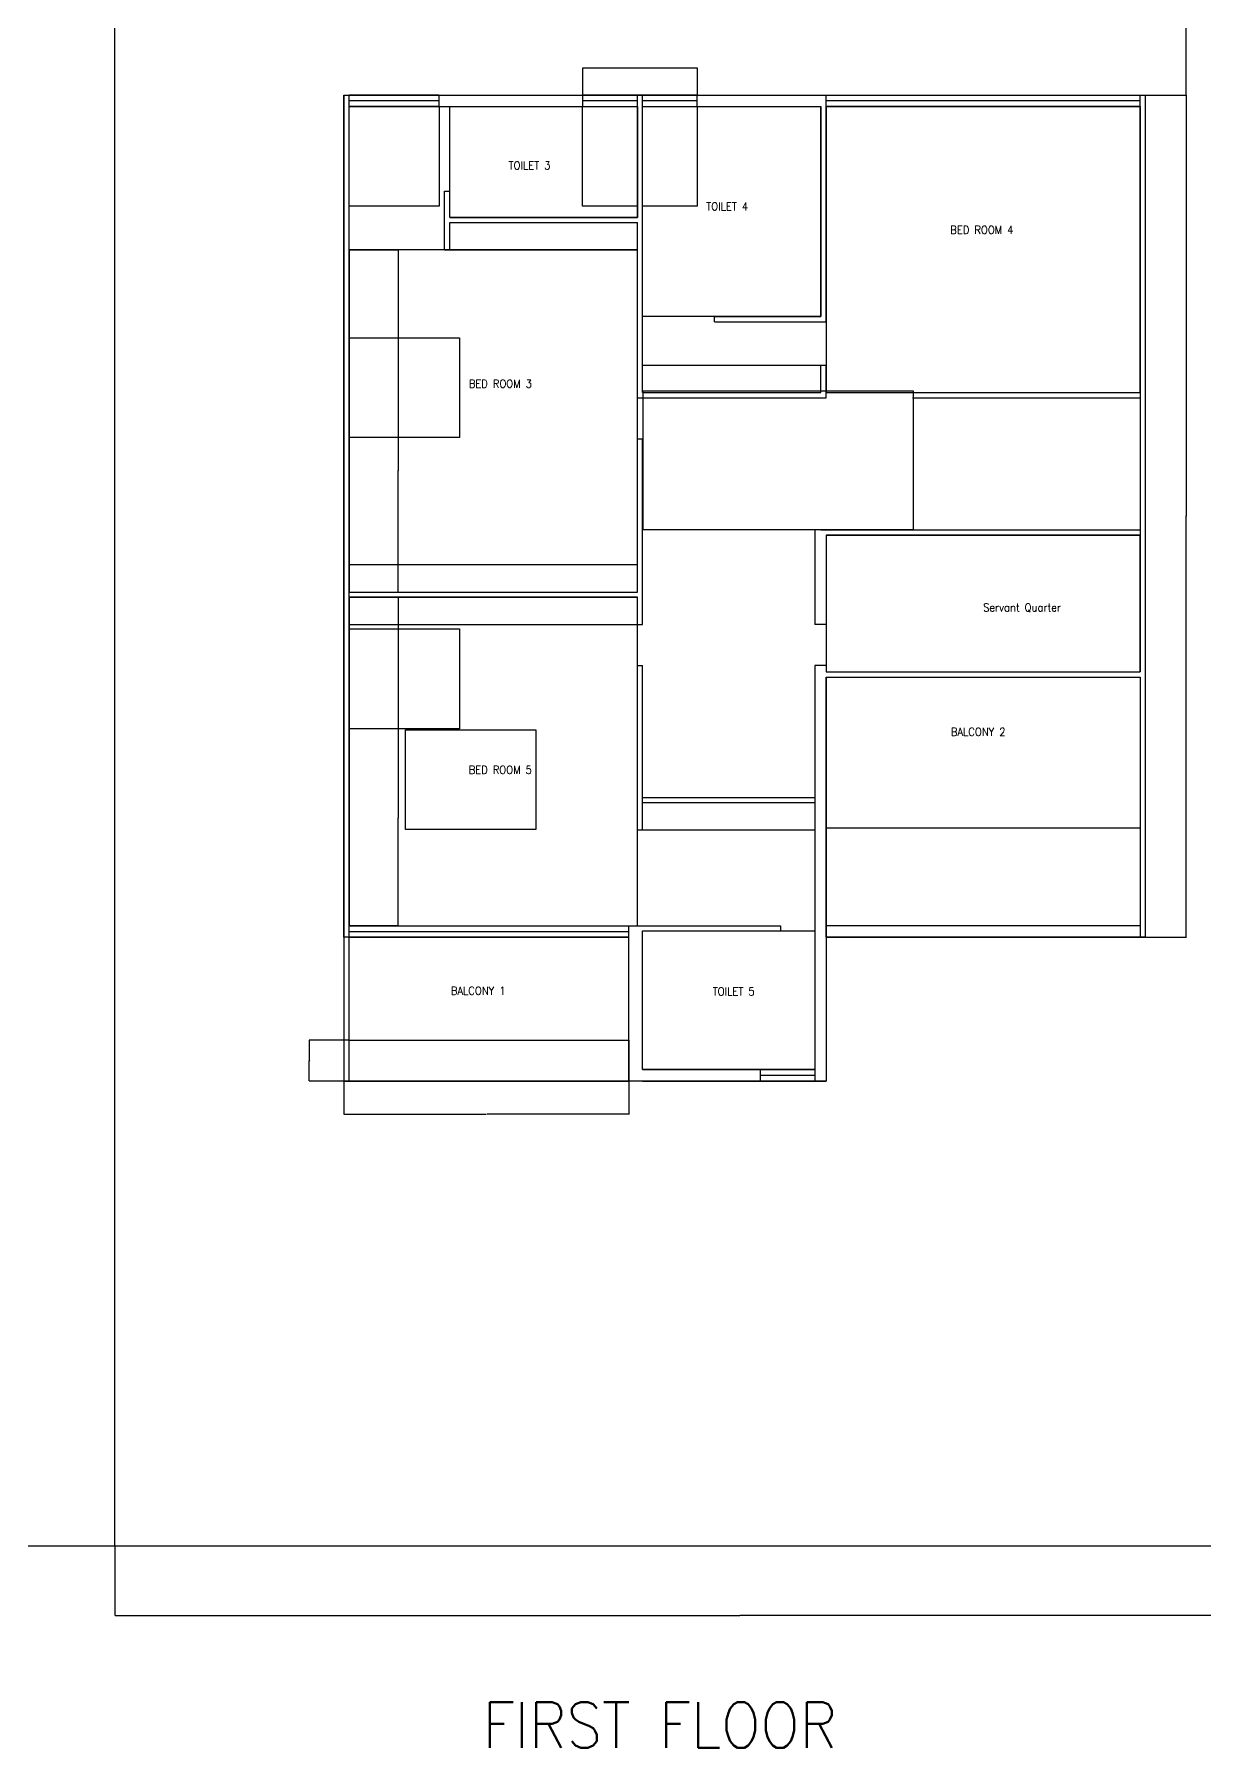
# Model space of a CAD drawing. Header units: feet. Extents: x -1257 to 5708, y 184 to 5555.
# Drawn here: x 2178 to 3189, y 2659 to 4138 of the extents above; entities that cross this region are included whole.
import ezdxf

# ---------------------------------------------------------------- set-up
doc = ezdxf.new("R2010")
doc.units = ezdxf.units.FT
doc.header["$MEASUREMENT"] = 0
for name, color, linetype, plot in [('BLK_1_FLR_1_BALCONY_1', 4, 'Continuous', False), ('BLK_1_FLR_1_REGULAR_ROOM', 1, 'Continuous', False), ('BLK_1_FLR_1_WC', 4, 'Continuous', False), ('BLK_1_FLR_1_WC_BATH', 4, 'Continuous', False)]:
    doc.layers.add(name, color=color, linetype=linetype, plot=plot)
doc.layers.add('BLK_1_FLR_1_BLT_UP_AREA', color=25, linetype='Continuous', true_color=0x995f4c, plot=False)
doc.layers.add('BLK_1_FLR_1_BLT_UP_AREA_DEDUCT', color=25, linetype='Continuous', true_color=0x995f4c, plot=False)
for name, color, linetype in [('BLK_1_FLR_1_CHAJJA', 7, 'Continuous'), ('BLK_1_FLR_1_COURTYARD_INNER', 7, 'Continuous'), ('BLK_1_FLR_1_LIGHT_VENTILATION', 7, 'Continuous'), ('BLK_1_FLR_1_PROJECTED_BALCONY_1', 7, 'Continuous')]:
    doc.layers.add(name, color=color, linetype=linetype)
doc.styles.get("Standard").update_dxf_attribs({"font": 'standard'})
doc.dimstyles.get("Standard").update_dxf_attribs({"dimtxt": 0.18, "dimasz": 0.18, "dimexe": 0.18, "dimexo": 0.0625, "dimgap": 0.09, "dimtad": 0, "dimtih": 1, "dimtoh": 1, "dimdec": 1, "dimzin": 0, "dimdsep": 46, "dimlunit": 4, "dimtxsty": 'standard', "dimcen": 0.09, "dimadec": 0, "dimazin": 0, "dimtfac": 1, "dimtdec": 1, "dimtofl": 0, "dimtmove": 0, "dimatfit": 3, "dimfxl": 1, "dimtolj": 1, "dimtzin": 0, "dimarcsym": 0})

# ---------------------------------------------------------------- blocks, each defined once
blk = doc.blocks.new('*D93')
at = {"color": 0, "lineweight": -2, "transparency": 16777216}
for p, q in [((2449.9, 3952.2), (2492.4, 3952.2)), ((2492.2, 3952), (2492.2, 3761.9)), ((2492.2, 3656.9), (2492.2, 3761.3)), ((2449.9, 3656.7), (2492.4, 3656.7))]:
    blk.add_line(p, q, dxfattribs=at)
at = {"color": 0, "transparency": 16777216}
for points in [[(2492.2, 3952), (2492.3, 3952), (2492.2, 3952.2)], [(2492.2, 3656.9), (2492.3, 3656.9), (2492.2, 3656.7)]]:
    blk.add_solid(points, dxfattribs=at)
at = {"layer": 'Defpoints', "color": 0, "transparency": 16777216}
for p in [(2449.8, 3952.2), (2492.2, 3952.2), (2449.8, 3656.7)]:
    blk.add_point(p, dxfattribs=at)
at = {"color": 0, "transparency": 16777216, "insert": (2492.2, 3761.6), "char_height": 0.18, "attachment_point": 5}
blk.add_mtext('\\A1;24\'-7{\\H1x;\\S1/2;}"', dxfattribs=at)
blk = doc.blocks.new('*D98')
at = {"color": 0, "lineweight": -2, "transparency": 16777216}
for p, q in [((2247.5, 2832.9), (2247.5, 2772.7)), ((3327.4, 2832.9), (3327.4, 2772.7)), ((2247.7, 2772.9), (2787.2, 2772.9)), ((3327.2, 2772.9), (2787.7, 2772.9))]:
    blk.add_line(p, q, dxfattribs=at)
at = {"color": 0, "transparency": 16777216}
for points in [[(2247.7, 2772.9), (2247.7, 2772.8), (2247.5, 2772.9)], [(3327.2, 2772.9), (3327.2, 2772.8), (3327.4, 2772.9)]]:
    blk.add_solid(points, dxfattribs=at)
at = {"layer": 'Defpoints', "color": 0, "transparency": 16777216}
for p in [(2247.5, 2832.9), (3327.4, 2832.9), (3327.4, 2772.9)]:
    blk.add_point(p, dxfattribs=at)
at = {"color": 0, "transparency": 16777216, "insert": (2787.5, 2772.9), "char_height": 0.18, "attachment_point": 5}
blk.add_mtext("\\A1;90'", dxfattribs=at)
blk = doc.blocks.new('*D99')
at = {"color": 0, "lineweight": -2, "transparency": 16777216}
for p, q in [((3137.5, 4632.9), (3173, 4632.9)), ((3172.8, 4632.8), (3172.8, 4359.6)), ((3172.8, 4086), (3172.8, 4359.2)), ((3137.5, 4085.8), (3173, 4085.8))]:
    blk.add_line(p, q, dxfattribs=at)
at = {"color": 0, "transparency": 16777216}
for points in [[(3172.7, 4632.8), (3172.8, 4632.8), (3172.8, 4632.9)], [(3172.7, 4086), (3172.8, 4086), (3172.8, 4085.8)]]:
    blk.add_solid(points, dxfattribs=at)
at = {"layer": 'Defpoints', "color": 0, "transparency": 16777216}
for p in [(3137.4, 4632.9), (3137.4, 4085.8), (3172.8, 4085.8)]:
    blk.add_point(p, dxfattribs=at)
at = {"color": 0, "transparency": 16777216, "insert": (3172.8, 4359.4), "char_height": 0.18, "attachment_point": 5}
blk.add_mtext('\\A1;45\'-7"', dxfattribs=at)
blk = doc.blocks.new('*D100')
at = {"color": 0, "lineweight": -2, "transparency": 16777216}
for p, q in [((3137.5, 4085.8), (3173, 4085.8)), ((3172.8, 4085.7), (3172.8, 3722.5)), ((3172.8, 3358.9), (3172.8, 3722.1)), ((3137.5, 3358.7), (3173, 3358.7))]:
    blk.add_line(p, q, dxfattribs=at)
at = {"color": 0, "transparency": 16777216}
for points in [[(3172.7, 4085.7), (3172.8, 4085.7), (3172.8, 4085.8)], [(3172.7, 3358.9), (3172.8, 3358.9), (3172.8, 3358.7)]]:
    blk.add_solid(points, dxfattribs=at)
at = {"layer": 'Defpoints', "color": 0, "transparency": 16777216}
for p in [(3137.4, 4085.8), (3137.4, 3358.7), (3172.8, 3358.7)]:
    blk.add_point(p, dxfattribs=at)
at = {"color": 0, "transparency": 16777216, "insert": (3172.8, 3722.3), "char_height": 0.18, "attachment_point": 5}
blk.add_mtext('\\A1;60\'-7"', dxfattribs=at)
blk = doc.blocks.new('*D101')
at = {"layer": 'BLK_1_FLR_1_PROJECTED_BALCONY_1', "color": 0, "lineweight": -2, "transparency": 16777216}
for p, q in [((2449.7, 3269.8), (2415.2, 3269.8)), ((2415.4, 3269.6), (2415.4, 3252.4)), ((2415.4, 3234.6), (2415.4, 3251.8)), ((2449.7, 3234.4), (2415.2, 3234.4))]:
    blk.add_line(p, q, dxfattribs=at)
at = {"layer": 'BLK_1_FLR_1_PROJECTED_BALCONY_1', "color": 0, "transparency": 16777216}
for points in [[(2415.3, 3269.6), (2415.4, 3269.6), (2415.4, 3269.8)], [(2415.3, 3234.6), (2415.4, 3234.6), (2415.4, 3234.4)]]:
    blk.add_solid(points, dxfattribs=at)
at = {"layer": 'Defpoints', "color": 0, "transparency": 16777216}
for p in [(2449.8, 3269.8), (2415.4, 3234.4), (2449.8, 3234.4)]:
    blk.add_point(p, dxfattribs=at)
at = {"layer": 'BLK_1_FLR_1_PROJECTED_BALCONY_1', "color": 0, "transparency": 16777216, "insert": (2415.4, 3252.1), "char_height": 0.18, "attachment_point": 5}
blk.add_mtext('\\A1;2\'-11{\\H1x;\\S1/2;}"', dxfattribs=at)
blk = doc.blocks.new('*D102')
at = {"layer": 'BLK_1_FLR_1_PROJECTED_BALCONY_1', "color": 0, "lineweight": -2, "transparency": 16777216}
for p, q in [((2445.3, 3234.3), (2445.3, 3205.6)), ((2691.5, 3234.3), (2691.5, 3205.6)), ((2445.4, 3205.8), (2567.8, 3205.8)), ((2691.3, 3205.8), (2568.9, 3205.8))]:
    blk.add_line(p, q, dxfattribs=at)
at = {"layer": 'BLK_1_FLR_1_PROJECTED_BALCONY_1', "color": 0, "transparency": 16777216}
for points in [[(2445.4, 3205.8), (2445.4, 3205.7), (2445.3, 3205.8)], [(2691.3, 3205.8), (2691.3, 3205.7), (2691.5, 3205.8)]]:
    blk.add_solid(points, dxfattribs=at)
at = {"layer": 'Defpoints', "color": 0, "transparency": 16777216}
for p in [(2445.3, 3234.4), (2691.5, 3234.4), (2691.5, 3205.8)]:
    blk.add_point(p, dxfattribs=at)
at = {"layer": 'BLK_1_FLR_1_PROJECTED_BALCONY_1', "color": 0, "transparency": 16777216, "insert": (2568.4, 3205.8), "char_height": 0.18, "attachment_point": 5}
blk.add_mtext('\\A1;20\'-6"', dxfattribs=at)
blk = doc.blocks.new('*D103')
at = {"color": 0, "lineweight": -2, "transparency": 16777216}
for p, q in [((2449.9, 3652.2), (2492.4, 3652.2)), ((2492.2, 3652), (2492.2, 3461.9)), ((2492.2, 3368.7), (2492.2, 3461.3)), ((2449.9, 3368.6), (2492.4, 3368.6))]:
    blk.add_line(p, q, dxfattribs=at)
at = {"color": 0, "transparency": 16777216}
for points in [[(2492.2, 3652), (2492.3, 3652), (2492.2, 3652.2)], [(2492.2, 3368.7), (2492.3, 3368.7), (2492.2, 3368.6)]]:
    blk.add_solid(points, dxfattribs=at)
at = {"layer": 'Defpoints', "color": 0, "transparency": 16777216}
for p in [(2449.8, 3652.2), (2492.2, 3652.2), (2449.8, 3368.6)]:
    blk.add_point(p, dxfattribs=at)
at = {"color": 0, "transparency": 16777216, "insert": (2492.2, 3461.6), "char_height": 0.18, "attachment_point": 5}
blk.add_mtext('\\A1;23\'-7{\\H1x;\\S1/2;}"', dxfattribs=at)

msp = doc.modelspace()

# ---------------------------------------------------------------- linework, layer by layer
for p, q in [((2247.49, 2832.93), (2247.49, 4632.93)), ((2445.27, 4085.83), (2449.79, 4085.83)), ((2445.27, 4085.83), (2445.27, 3234.39)), ((2449.79, 3234.39), (2449.79, 4085.83)), ((2527.2, 4085.83), (2449.79, 4085.83)), ((2527.2, 4085.83), (2527.2, 4075.99)), ((2527.2, 4085.83), (2861.83, 4085.83)), ((2651.5, 4075.99), (2651.5, 4085.83)), ((2698.74, 4075.99), (2698.74, 4085.83)), ((2703.27, 4075.99), (2703.27, 4085.83)), ((2750.51, 4075.99), (2750.51, 4085.83)), ((2861.83, 4075.99), (2861.83, 4085.83)), ((2861.83, 4085.83), (3137.42, 4085.83)), ((3132.89, 4075.99), (3132.89, 4085.83)), ((3137.42, 4085.83), (3137.42, 3358.72)), ((2527.2, 4080.91), (2449.79, 4080.91)), ((2527.2, 4075.99), (2449.79, 4075.99)), ((2527.2, 4075.99), (2698.74, 4075.99)), ((2698.74, 4080.91), (2651.5, 4080.91)), ((2698.74, 3980.3), (2698.74, 4075.99)), ((2750.51, 4080.91), (2703.27, 4080.91)), ((2703.27, 3829.05), (2703.27, 4075.99)), ((2703.27, 4075.99), (2857.3, 4075.99)), ((2857.3, 3894.61), (2857.3, 4075.99)), ((3132.89, 4080.91), (2861.83, 4080.91)), ((2861.83, 4075.99), (3132.89, 4075.99)), ((2861.83, 3890.08), (2861.83, 4075.99)), ((2861.83, 4075.99), (3132.89, 4075.99)), ((3132.89, 4075.99), (3132.89, 3587.81)), ((2532.19, 3952.15), (2532.19, 4003.03)), ((2532.19, 4003.03), (2536.72, 4003.03)), ((2536.72, 3980.3), (2536.72, 4003.03)), ((2536.72, 3980.3), (2698.74, 3980.3)), ((2536.72, 3975.78), (2698.74, 3975.78)), ((2536.72, 3975.78), (2698.74, 3975.78)), ((2536.72, 3952.15), (2536.72, 3975.78)), ((2698.74, 3824.53), (2698.74, 3975.78)), ((2532.19, 3952.15), (2698.74, 3952.15)), ((2765.37, 3894.61), (2857.3, 3894.61)), ((2765.37, 3890.08), (2765.37, 3894.61)), ((2765.37, 3890.08), (2861.83, 3890.08)), ((2703.27, 3852.68), (2861.83, 3852.68)), ((2857.3, 3829.05), (2857.3, 3852.68)), ((2861.83, 3824.53), (2861.83, 3852.68)), ((2698.74, 3824.53), (2703.27, 3824.53)), ((2703.27, 3829.05), (2857.3, 3829.05)), ((2703.27, 3824.53), (2861.83, 3824.53)), ((2936.35, 3829.05), (3132.89, 3829.05)), ((2936.35, 3824.53), (3132.89, 3824.53)), ((2698.74, 3789.09), (2703.27, 3789.09)), ((2698.74, 3656.74), (2698.74, 3789.09)), ((2703.27, 3628.59), (2703.27, 3789.09)), ((2851.99, 3710.45), (2851.99, 3628.59)), ((2857.3, 3710.45), (3132.89, 3710.45)), ((2861.83, 3705.92), (2861.83, 3628.59)), ((2861.83, 3705.92), (3132.89, 3705.92)), ((2449.79, 3680.36), (2698.74, 3680.36)), ((2449.79, 3656.74), (2698.74, 3656.74)), ((2703.27, 3652.22), (2703.27, 3656.74)), ((2449.79, 3652.22), (2698.74, 3652.22)), ((2698.74, 3628.59), (2698.74, 3652.22)), ((2449.79, 3628.59), (2698.74, 3628.59)), ((2698.74, 3628.59), (2703.27, 3628.59)), ((2861.83, 3628.59), (2851.99, 3628.59)), ((2698.74, 3451.24), (2698.74, 3593.16)), ((2698.74, 3593.16), (2703.27, 3593.16)), ((2703.27, 3451.24), (2703.27, 3593.16)), ((2861.83, 3593.16), (2851.99, 3593.16)), ((2851.99, 3593.16), (2851.99, 3244.23)), ((2861.83, 3593.16), (2861.83, 3587.81)), ((2861.83, 3587.81), (3132.89, 3587.81)), ((2861.83, 3583.28), (3132.89, 3583.28)), ((2861.83, 3583.28), (2861.83, 3234.39)), ((3132.89, 3583.28), (3132.89, 3358.72)), ((2703.27, 3479.39), (2851.99, 3479.39)), ((2703.27, 3474.87), (2851.99, 3474.87)), ((2698.74, 3451.24), (2851.99, 3451.24)), ((2449.79, 3368.57), (2691.46, 3368.57)), ((2449.79, 3363.65), (2691.46, 3363.65)), ((2691.46, 3368.57), (2703.27, 3368.57)), ((2691.46, 3234.39), (2691.46, 3368.57)), ((2703.27, 3368.57), (2822.46, 3368.57)), ((2703.27, 3244.23), (2703.27, 3364.04)), ((2703.27, 3364.04), (2822.46, 3364.04)), ((2822.46, 3368.57), (2822.46, 3364.04)), ((2449.79, 3358.72), (2691.46, 3358.72)), ((2861.83, 3358.72), (3137.42, 3358.72)), ((2703.27, 3244.23), (2851.99, 3244.23)), ((2804.74, 3244.23), (2804.74, 3234.39)), ((2851.99, 3244.23), (2851.99, 3234.39)), ((2445.27, 3234.39), (2691.46, 3234.39)), ((2703.27, 3234.39), (2861.83, 3234.39)), ((2851.99, 3239.31), (2804.74, 3239.31)), ((1921.1, 2832.93), (3345.65, 2832.93))]:
    msp.add_line(p, q)
at = {"layer": 'BLK_1_FLR_1_BALCONY_1'}
msp.add_lwpolyline([(2861.83, 3583.28), (3132.89, 3583.28), (3132.89, 3358.72), (2861.83, 3358.72)], close=True, dxfattribs=at)
at = {"layer": 'BLK_1_FLR_1_BLT_UP_AREA', "color": 25, "true_color": 0x995f4c}
msp.add_lwpolyline([(2669.42, 4085.83), (3137.42, 4085.83), (3137.42, 3358.72), (2861.83, 3358.72), (2861.83, 3234.39), (2691.46, 3234.39), (2691.46, 3358.72), (2445.27, 3358.72), (2445.27, 4085.83)], close=True, dxfattribs=at)
at = {"layer": 'BLK_1_FLR_1_BLT_UP_AREA', "color": 35, "true_color": 0x99724c}
msp.add_lwpolyline([(3132.89, 3587.81), (3132.89, 3705.92), (2861.83, 3705.92), (2861.83, 3587.81), (3132.89, 3587.81)], close=True, dxfattribs=at)
at = {"layer": 'BLK_1_FLR_1_BLT_UP_AREA_DEDUCT', "color": 25, "true_color": 0x995f4c}
for points in [[(2936.94, 3830.53), (2936.94, 3710.45), (2703.86, 3710.45), (2703.86, 3830.53), (2936.94, 3830.53)], [(3132.89, 3583.28), (3132.89, 3358.72), (2861.83, 3358.72), (2861.83, 3583.28), (3132.89, 3583.28)]]:
    msp.add_lwpolyline(points, dxfattribs=at)
at = {"layer": 'BLK_1_FLR_1_CHAJJA'}
msp.add_lwpolyline([(2750.51, 4085.83), (2651.5, 4085.83), (2651.5, 4109.45), (2750.51, 4109.45)], close=True, dxfattribs=at)
at = {"layer": 'BLK_1_FLR_1_COURTYARD_INNER'}
msp.add_lwpolyline([(2703.86, 3830.53), (2936.94, 3830.53), (2936.94, 3710.45), (2703.86, 3710.45)], close=True, dxfattribs=at)
at = {"layer": 'BLK_1_FLR_1_LIGHT_VENTILATION', "color": 114, "true_color": 0x139b48}
for points in [[(2449.79, 4075.99), (2527.46, 4075.99), (2527.46, 3989.88), (2449.79, 3989.88)], [(2651.42, 4075.99), (2698.74, 4075.99), (2698.74, 3989.88), (2651.42, 3989.88)], [(2703.27, 4075.99), (2750.51, 4075.99), (2750.51, 3989.88), (2703.27, 3989.88)], [(2449.79, 3876.25), (2545.11, 3876.25), (2545.11, 3790.15), (2449.79, 3790.15)], [(2449.79, 3624.82), (2545.11, 3624.82), (2545.11, 3538.71), (2449.79, 3538.71)], [(2498.58, 3537.7), (2610.95, 3537.7), (2610.95, 3451.59), (2498.58, 3451.59)], [(2861.83, 3453.13), (3132.89, 3453.13), (3132.89, 3368.57), (2861.83, 3368.57)]]:
    msp.add_lwpolyline(points, close=True, dxfattribs=at)
at = {"layer": 'BLK_1_FLR_1_PROJECTED_BALCONY_1'}
msp.add_lwpolyline([(2449.79, 3269.82), (2691.46, 3269.82), (2691.46, 3234.39), (2449.79, 3234.39)], close=True, dxfattribs=at)
at = {"layer": 'BLK_1_FLR_1_REGULAR_ROOM'}
for points in [[(3132.89, 4075.99), (2861.83, 4075.99), (2861.83, 3829.05), (3132.89, 3829.05), (3132.89, 4075.99)], [(2698.74, 3952.15), (2449.79, 3952.15), (2449.79, 3656.74), (2698.74, 3656.74)], [(2698.74, 3652.22), (2449.79, 3652.22), (2449.79, 3368.57), (2698.74, 3368.57)]]:
    msp.add_lwpolyline(points, close=True, dxfattribs=at)
at = {"layer": 'BLK_1_FLR_1_WC', "color": 3}
msp.add_lwpolyline([(2703.27, 3364.04), (2851.99, 3364.04), (2851.99, 3244.23), (2703.27, 3244.23)], close=True, dxfattribs=at)
at = {"layer": 'BLK_1_FLR_1_WC_BATH'}
for points in [[(2536.72, 3980.3), (2536.72, 4075.99), (2698.74, 4075.99), (2698.74, 3980.3), (2536.72, 3980.3)], [(2857.3, 3894.61), (2703.27, 3894.61), (2703.27, 4075.99), (2857.3, 4075.99), (2857.3, 3894.61)]]:
    msp.add_lwpolyline(points, close=True, dxfattribs=at)

# ---------------------------------------------------------------- texts
at = {"attachment_point": 1}
for s, insert, char_height, width in [('TOILET 3', (2587.56, 4028.57), 6.912, 56.4518), ('TOILET 4', (2758.28, 3993.27), 6.912, 56.4518), ('BED ROOM 4', (2969.05, 3972.93), 6.912, 56.4518), ('BED ROOM 3', (2553.16, 3840.09), 6.912, 56.4518), ('Servant Quarter', (2997.36, 3646.87), 6.9125, 109.2819), ('BALCONY 2', (2969.5, 3539.42), 6.912, 51.2675), ('BED ROOM 5', (2553.08, 3506.62), 6.912, 56.4518), ('BALCONY 1', (2537.63, 3315.83), 6.912, 63.6467), ('TOILET 5', (2763.82, 3315.26), 6.912, 39.7467), ('FIRST FLOOR', (2565.25, 2698), 39.3701, 331.365)]:
    msp.add_mtext(s, dxfattribs=dict(at, insert=insert, char_height=char_height, width=width))

# ---------------------------------------------------------------- dimensions: what is measured, and where the dimension line sits
for base, p1, p2, picture, middle in [((3172.78, 4085.83), (3137.42, 4632.93), (3137.42, 4085.83), '*D99', (3172.78, 4359.38)), ((3172.78, 3358.72), (3137.42, 4085.83), (3137.42, 3358.72), '*D100', (3172.78, 3722.28))]:
    dim = msp.add_linear_dim(base=base, p1=p1, p2=p2, angle=90, dimstyle='Standard')
    dim.commit()
    dim.dimension.update_dxf_attribs({"geometry": picture, "text_midpoint": middle})
for base, p1, p2, picture, middle in [((2492.23, 3952.15), (2449.79, 3656.74), (2449.79, 3952.15), '*D93', (2492.23, 3761.57)), ((2492.2337, 3652.2154), (2449.795, 3368.5673), (2449.795, 3652.2154), '*D103', (2492.2337, 3461.6361))]:
    dim = msp.add_linear_dim(base=base, p1=p1, p2=p2, angle=90, dimstyle='Standard')
    dim.commit()
    dim.dimension.update_dxf_attribs({"geometry": picture, "text_midpoint": middle, "dimtype": 160})
dim = msp.add_linear_dim(base=(3327.41, 2772.87), p1=(2247.49, 2832.93), p2=(3327.41, 2832.93), dimstyle='Standard')
dim.commit()
dim.dimension.update_dxf_attribs({"geometry": '*D98', "text_midpoint": (2787.45, 2772.87)})
at = {"layer": 'BLK_1_FLR_1_PROJECTED_BALCONY_1'}
dim = msp.add_linear_dim(base=(2415.36, 3234.39), p1=(2449.79, 3269.82), p2=(2449.79, 3234.39), angle=90, dimstyle='Standard', dxfattribs=at)
dim.commit()
dim.dimension.update_dxf_attribs({"geometry": '*D101', "text_midpoint": (2415.36, 3252.1)})
dim = msp.add_linear_dim(base=(2691.46, 3205.77), p1=(2445.27, 3234.39), p2=(2691.46, 3234.39), dimstyle='Standard', dxfattribs=at)
dim.commit()
dim.dimension.update_dxf_attribs({"geometry": '*D102', "text_midpoint": (2568.36, 3205.77)})

doc.saveas('drawing.dxf')
